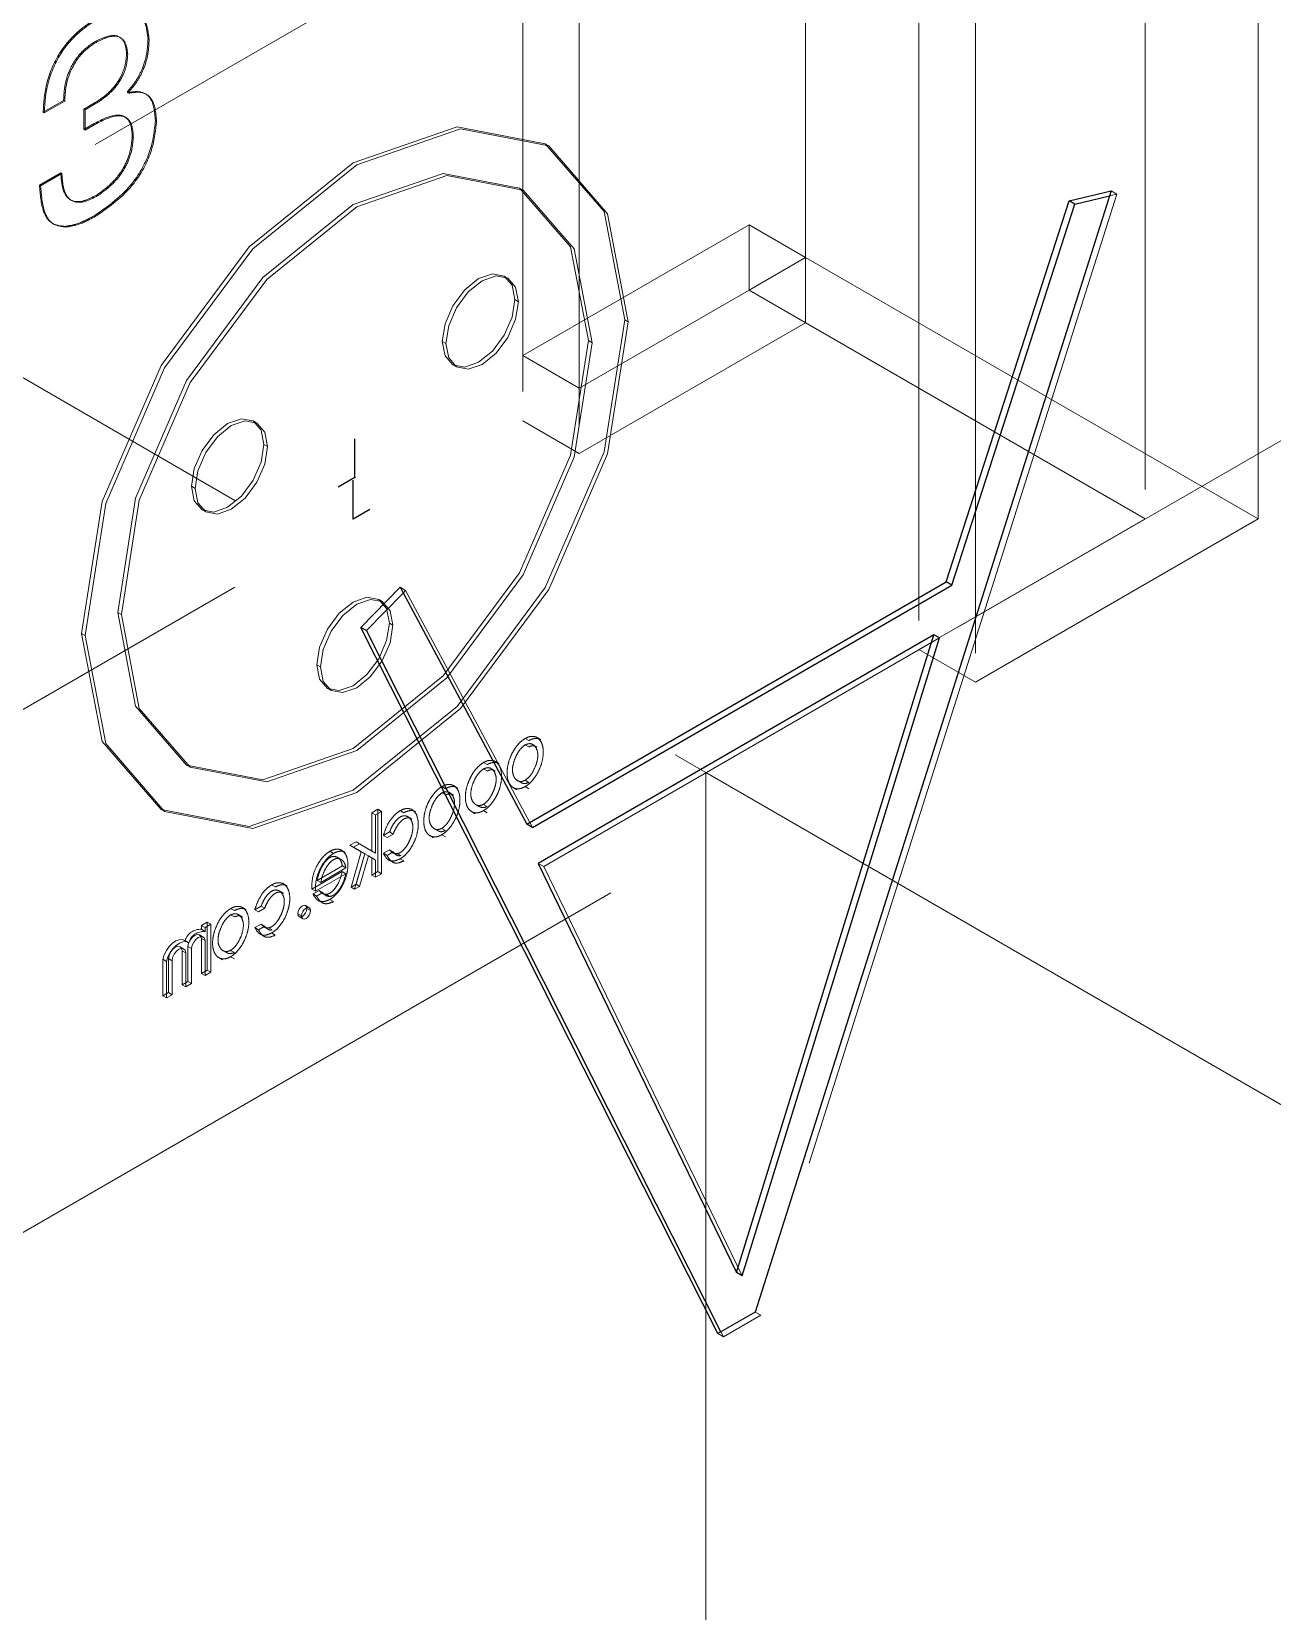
# Model space of a CAD drawing. Header units: millimetres. Extents: x 0 to 841, y 0 to 2287.
# Drawn here: x 609.131 to 610.681, y 225.224 to 227.197 of the extents above; entities that cross this region are included whole.
import ezdxf

# ---------------------------------------------------------------- set-up
doc = ezdxf.new("R2010")
doc.units = ezdxf.units.MM
doc.header["$PDSIZE"] = -1
doc.linetypes.add('HIDDEN', pattern=[1.905, 1.27, -0.635])

msp = doc.modelspace()

# ---------------------------------------------------------------- linework, layer by layer
at = {"color": 7, "linetype": 'HIDDEN', "lineweight": 18}
for p, q in [((616.3374, 229.9457), (609.9735, 226.2718)), ((610.098, 226.9153), (610.098, 228.2218)), ((609.7445, 228.0177), (609.7445, 226.7112)), ((609.8152, 227.9768), (609.8152, 226.6704)), ((609.7445, 226.7928), (609.7445, 227.936)), ((609.8152, 226.752), (609.8152, 227.8952)), ((610.5223, 227.8952), (610.5223, 226.5887)), ((610.6637, 226.5887), (610.6637, 227.8952)), ((610.2395, 227.7319), (610.2395, 226.4254)), ((610.3102, 227.6911), (608.7545, 226.793)), ((610.3102, 227.6911), (610.3102, 226.3846)), ((608.285, 227.2466), (609.9735, 226.2718)), ((609.2113, 227.1856), (609.2127, 227.1847)), ((609.2762, 227.1882), (609.2776, 227.1874)), ((609.2495, 227.1702), (609.2509, 227.1693)), ((609.2507, 227.1226), (609.2507, 227.1213)), ((609.2507, 227.1226), (609.2521, 227.1218)), ((609.2507, 227.1213), (609.2521, 227.1205)), ((609.2521, 227.1218), (609.2521, 227.1205)), ((609.1707, 227.1113), (609.1452, 227.0966)), ((609.1721, 227.1105), (609.1466, 227.0957)), ((609.1707, 227.1113), (609.1721, 227.1105)), ((609.1962, 227.1006), (609.2101, 227.1086)), ((609.1962, 227.0751), (609.1962, 227.1006)), ((609.1962, 227.1006), (609.1976, 227.0997)), ((609.1976, 227.0997), (609.2115, 227.1078)), ((609.1976, 227.0743), (609.1976, 227.0997)), ((609.2101, 227.1086), (609.2115, 227.1078)), ((609.1452, 227.0966), (609.1466, 227.0957)), ((609.209, 227.0825), (609.1962, 227.0751)), ((609.2104, 227.0817), (609.1976, 227.0743)), ((609.209, 227.0825), (609.2104, 227.0817)), ((609.2855, 227.0865), (609.2869, 227.0857)), ((609.1962, 227.0751), (609.1976, 227.0743)), ((609.2565, 227.0658), (609.2579, 227.0649)), ((609.777, 227.0546), (609.7725, 227.0572)), ((609.1406, 227.0055), (609.1672, 227.0209)), ((609.1672, 227.0209), (609.1686, 227.0201)), ((609.1406, 227.0055), (609.142, 227.0047)), ((609.142, 227.0047), (609.1686, 227.0201)), ((609.745, 226.9992), (609.7405, 227.0018)), ((609.2113, 226.9928), (609.2127, 226.992)), ((610.4869, 226.9942), (610.042, 225.5938)), ((610.4778, 226.9921), (610.4869, 226.9942)), ((610.4869, 226.9942), (610.4798, 226.9983)), ((609.2101, 226.968), (609.2115, 226.9672)), ((609.1719, 226.954), (609.1733, 226.9532)), ((609.7445, 226.7928), (610.0273, 226.9561)), ((610.0273, 226.9561), (610.0273, 226.8745)), ((610.098, 226.9153), (610.0273, 226.9561)), ((610.098, 226.9153), (610.0273, 226.8745)), ((610.098, 226.9153), (610.098, 226.8337)), ((610.6637, 226.5887), (610.098, 226.9153)), ((609.7258, 226.8893), (609.7213, 226.892)), ((609.8152, 226.752), (610.0273, 226.8745)), ((610.5223, 226.5887), (610.0273, 226.8745)), ((609.7345, 226.8627), (609.7391, 226.86)), ((610.098, 226.8337), (609.8152, 226.6704)), ((609.8719, 226.8374), (609.8764, 226.8348)), ((610.5223, 226.5887), (610.098, 226.8337)), ((609.644, 226.8104), (609.6485, 226.8078)), ((609.8267, 226.8113), (609.8312, 226.8087)), ((609.8152, 226.752), (609.7445, 226.7928)), ((609.6573, 226.7811), (609.6618, 226.7785)), ((608.285, 225.8686), (609.7445, 226.7112)), ((609.4123, 226.7083), (609.4077, 226.711)), ((609.8152, 226.6704), (609.7445, 226.7112)), ((609.421, 226.6817), (609.4255, 226.679)), ((609.3305, 226.6294), (609.335, 226.6268)), ((609.3437, 226.6001), (609.3483, 226.5975)), ((610.2395, 226.4254), (610.5223, 226.5887)), ((610.3102, 226.3846), (610.6637, 226.5887)), ((609.569, 226.4853), (609.5645, 226.4879)), ((609.5982, 226.4991), (609.5912, 226.5032)), ((609.5951, 226.4959), (609.5982, 226.4991)), ((609.5982, 226.4991), (609.7566, 226.2031)), ((609.2384, 226.4717), (609.2429, 226.4691)), ((609.5778, 226.4586), (609.5823, 226.456)), ((609.1931, 226.4456), (609.1976, 226.443)), ((610.2654, 226.4399), (609.7708, 226.1544)), ((610.3102, 226.3846), (610.2395, 226.4254)), ((609.4873, 226.4063), (609.4918, 226.4037)), ((608.7545, 225.4866), (610.3102, 226.3846)), ((609.5005, 226.377), (609.505, 226.3744)), ((609.7475, 226.3143), (609.752, 226.3117)), ((609.7669, 226.3129), (609.7624, 226.3155)), ((609.7475, 226.3065), (609.752, 226.3039)), ((609.7622, 226.3038), (609.7577, 226.3064)), ((609.3245, 226.2812), (609.3291, 226.2786)), ((609.6955, 226.2843), (609.7, 226.2817)), ((609.6955, 226.2764), (609.7, 226.2738)), ((609.7102, 226.2737), (609.7056, 226.2763)), ((609.7149, 226.2829), (609.7103, 226.2855)), ((609.9735, 226.2718), (609.9735, 224.6369)), ((610.926, 225.7219), (609.9735, 226.2718)), ((609.6434, 226.2542), (609.648, 226.2516)), ((609.6628, 226.2528), (609.6583, 226.2554)), ((609.7327, 226.253), (609.7372, 226.2504)), ((609.7374, 226.2622), (609.7419, 226.2596)), ((609.7475, 226.2621), (609.752, 226.2595)), ((609.7475, 226.2542), (609.752, 226.2516)), ((609.6434, 226.2464), (609.648, 226.2438)), ((609.6581, 226.2437), (609.6536, 226.2463)), ((609.6853, 226.2321), (609.6898, 226.2295)), ((609.6955, 226.232), (609.7, 226.2294)), ((609.2925, 226.2258), (609.2971, 226.2232)), ((609.5636, 226.2259), (609.5561, 226.2216)), ((609.5561, 226.2216), (609.5561, 226.1738)), ((609.5561, 226.2216), (609.5607, 226.2189)), ((609.5681, 226.2232), (609.5607, 226.2189)), ((609.5607, 226.2189), (609.5607, 226.1712)), ((609.5636, 226.1481), (609.5636, 226.2259)), ((609.5636, 226.2259), (609.5681, 226.2232)), ((609.5681, 226.1454), (609.5681, 226.2232)), ((609.5914, 226.2242), (609.5959, 226.2216)), ((609.606, 226.2137), (609.6015, 226.2163)), ((609.6108, 226.2228), (609.6062, 226.2254)), ((609.6806, 226.223), (609.6851, 226.2204)), ((609.6955, 226.2242), (609.7, 226.2216)), ((609.5781, 226.1976), (609.5704, 226.1932)), ((609.5704, 226.1932), (609.5749, 226.1906)), ((609.5826, 226.195), (609.5749, 226.1906)), ((609.5781, 226.1976), (609.5826, 226.195)), ((609.6286, 226.193), (609.6331, 226.1903)), ((609.6333, 226.2021), (609.6378, 226.1995)), ((609.6434, 226.202), (609.648, 226.1994)), ((609.6434, 226.1941), (609.648, 226.1915)), ((609.5034, 226.1734), (609.508, 226.1708)), ((609.5228, 226.172), (609.5183, 226.1746)), ((609.5362, 226.1853), (609.5286, 226.181)), ((609.5426, 226.1729), (609.5286, 226.181)), ((609.5286, 226.181), (609.5331, 226.1784)), ((609.5426, 226.1729), (609.5299, 226.1286)), ((609.5407, 226.1827), (609.5331, 226.1784)), ((609.5471, 226.1703), (609.5331, 226.1784)), ((609.5561, 226.1738), (609.5362, 226.1853)), ((609.5362, 226.1853), (609.5407, 226.1827)), ((609.5607, 226.1712), (609.5407, 226.1827)), ((609.5426, 226.1729), (609.5471, 226.1703)), ((609.5561, 226.1738), (609.5607, 226.1712)), ((609.5781, 226.1753), (609.5704, 226.1709)), ((609.5826, 226.1727), (609.5749, 226.1683)), ((609.5781, 226.1753), (609.5826, 226.1727)), ((609.5191, 226.1552), (609.4877, 226.1371)), ((609.5236, 226.1526), (609.4923, 226.1345)), ((609.5115, 226.1662), (609.5102, 226.1669)), ((609.5148, 226.1643), (609.5145, 226.1644)), ((609.5191, 226.1552), (609.5236, 226.1526)), ((609.5472, 226.1703), (609.5344, 226.126)), ((609.5362, 226.1322), (609.5471, 226.1703)), ((609.5407, 226.1296), (609.5516, 226.1677)), ((609.5561, 226.1651), (609.5471, 226.1703)), ((609.5471, 226.1703), (609.5516, 226.1677)), ((609.5607, 226.1625), (609.5516, 226.1677)), ((609.5561, 226.1651), (609.5561, 226.1438)), ((609.5561, 226.1651), (609.5607, 226.1625)), ((609.5607, 226.1625), (609.5607, 226.1411)), ((609.5704, 226.1709), (609.5749, 226.1683)), ((609.5775, 226.1624), (609.582, 226.1598)), ((609.5874, 226.1705), (609.592, 226.1679)), ((609.5914, 226.1641), (609.5959, 226.1615)), ((609.7708, 226.1544), (609.7637, 226.1584)), ((609.7708, 226.1544), (610.0187, 225.643)), ((609.4501, 226.13), (609.4456, 226.1327)), ((609.5189, 226.148), (609.481, 226.1262)), ((609.5234, 226.1454), (609.4856, 226.1236)), ((609.4877, 226.1371), (609.4923, 226.1345)), ((609.5189, 226.148), (609.5234, 226.1454)), ((609.5561, 226.1438), (609.5636, 226.1481)), ((609.5561, 226.1438), (609.5607, 226.1411)), ((609.5607, 226.1411), (609.5681, 226.1454)), ((609.5636, 226.1481), (609.5681, 226.1454)), ((609.4307, 226.1315), (609.4353, 226.1289)), ((609.4453, 226.121), (609.4408, 226.1236)), ((609.481, 226.1262), (609.4856, 226.1236)), ((609.4901, 226.1246), (609.4824, 226.1201)), ((609.4824, 226.1201), (609.4869, 226.1175)), ((609.4947, 226.1219), (609.4869, 226.1175)), ((609.4901, 226.1246), (609.4947, 226.1219)), ((609.4987, 226.1197), (609.5032, 226.1171)), ((609.5034, 226.1133), (609.508, 226.1107)), ((609.5299, 226.1286), (609.5362, 226.1322)), ((609.5299, 226.1286), (609.5344, 226.126)), ((609.5344, 226.126), (609.5407, 226.1296)), ((609.5362, 226.1322), (609.5407, 226.1296)), ((609.3795, 226.1019), (609.3841, 226.0993)), ((609.3795, 226.0941), (609.3841, 226.0915)), ((609.3942, 226.0913), (609.3897, 226.094)), ((609.3989, 226.1005), (609.3944, 226.1031)), ((609.4175, 226.1049), (609.4097, 226.1004)), ((609.4097, 226.1004), (609.4143, 226.0978)), ((609.422, 226.1023), (609.4143, 226.0978)), ((609.4175, 226.1049), (609.422, 226.1023)), ((609.4635, 226.0955), (609.4681, 226.0928)), ((609.4777, 226.103), (609.4732, 226.1057)), ((609.4748, 226.102), (609.4794, 226.0994)), ((609.4895, 226.1116), (609.4941, 226.109)), ((609.3503, 226.085), (609.343, 226.0808)), ((609.343, 226.0808), (609.343, 226.076)), ((609.343, 226.0808), (609.3475, 226.0782)), ((609.343, 226.076), (609.3475, 226.0734)), ((609.3549, 226.0824), (609.3475, 226.0782)), ((609.3475, 226.0782), (609.3475, 226.0734)), ((609.3503, 226.085), (609.3503, 226.0249)), ((609.3503, 226.085), (609.3549, 226.0824)), ((609.3549, 226.0824), (609.3549, 226.0223)), ((609.4175, 226.0826), (609.4097, 226.0781)), ((609.4097, 226.0781), (609.4143, 226.0755)), ((609.422, 226.08), (609.4143, 226.0755)), ((609.4175, 226.0826), (609.422, 226.08)), ((609.4268, 226.0778), (609.4313, 226.0752)), ((609.4652, 226.0918), (609.4697, 226.0892)), ((609.3209, 226.0516), (609.3164, 226.0542)), ((609.3264, 226.0596), (609.3219, 226.0623)), ((609.3224, 226.0619), (609.3269, 226.0593)), ((609.3259, 226.0108), (609.3259, 226.0547)), ((609.3259, 226.0547), (609.3304, 226.0521)), ((609.3451, 226.0662), (609.3405, 226.0689)), ((609.343, 226.0207), (609.343, 226.0646)), ((609.343, 226.0646), (609.3475, 226.0619)), ((609.3475, 226.0181), (609.3475, 226.0619)), ((609.4168, 226.0697), (609.4214, 226.0671)), ((609.4307, 226.0714), (609.4353, 226.0688)), ((609.2949, 225.9929), (609.2949, 226.0385)), ((609.2949, 226.0385), (609.2994, 226.0359)), ((609.2994, 225.9903), (609.2994, 226.0359)), ((609.3017, 225.9969), (609.3017, 226.0394)), ((609.3017, 226.0394), (609.3062, 226.0368)), ((609.3062, 225.9943), (609.3062, 226.0368)), ((609.3189, 226.0068), (609.3189, 226.0493)), ((609.3189, 226.0493), (609.3234, 226.0467)), ((609.3234, 226.0042), (609.3234, 226.0467)), ((609.3304, 226.0082), (609.3304, 226.0521)), ((609.3647, 226.0406), (609.3692, 226.038)), ((609.3694, 226.0497), (609.3739, 226.0471)), ((609.3795, 226.0496), (609.3841, 226.047)), ((609.3795, 226.0418), (609.3841, 226.0392)), ((609.3503, 226.0249), (609.343, 226.0207)), ((609.343, 226.0207), (609.3475, 226.0181)), ((609.3549, 226.0223), (609.3475, 226.0181)), ((609.3503, 226.0249), (609.3549, 226.0223)), ((609.2949, 225.9929), (609.3017, 225.9969)), ((609.3017, 225.9969), (609.3062, 225.9943)), ((609.3259, 226.0108), (609.3189, 226.0068)), ((609.3189, 226.0068), (609.3234, 226.0042)), ((609.3304, 226.0082), (609.3234, 226.0042)), ((609.3259, 226.0108), (609.3304, 226.0082)), ((609.2949, 225.9929), (609.2994, 225.9903)), ((609.2994, 225.9903), (609.3062, 225.9943)), ((610.042, 225.5938), (609.9953, 225.5668)), ((610.042, 225.5938), (610.0349, 225.5979)), ((609.9953, 225.5668), (609.9882, 225.5709)), ((609.9953, 225.5668), (609.9921, 225.5731))]:
    msp.add_line(p, q, dxfattribs=at)
at = {"color": 7, "linetype": 'Continuous', "lineweight": 25}
for p, q in [((610.4798, 226.9983), (610.0349, 225.5979)), ((610.2738, 226.5099), (610.4273, 226.9859)), ((610.2809, 226.5058), (610.4343, 226.9818)), ((610.4273, 226.9859), (610.4798, 226.9983)), ((610.4343, 226.9818), (610.4273, 226.9859)), ((610.4343, 226.9818), (610.4778, 226.9921)), ((609.7495, 226.2072), (610.2738, 226.5099)), ((610.2809, 226.5058), (610.2738, 226.5099)), ((609.542, 226.4532), (609.5912, 226.5032)), ((609.5491, 226.4491), (609.5951, 226.4959)), ((609.5912, 226.5032), (609.7495, 226.2072)), ((609.7566, 226.2031), (610.2809, 226.5058)), ((609.9882, 225.5709), (609.542, 226.4532)), ((609.5491, 226.4491), (609.542, 226.4532)), ((609.9921, 225.5731), (609.5491, 226.4491)), ((610.2583, 226.444), (609.7637, 226.1584)), ((610.0117, 225.6471), (610.2583, 226.444)), ((610.0187, 225.643), (610.2654, 226.4399)), ((610.2654, 226.4399), (610.2583, 226.444)), ((609.7566, 226.2031), (609.7495, 226.2072)), ((609.7637, 226.1584), (610.0117, 225.6471)), ((610.0187, 225.643), (610.0117, 225.6471)), ((610.0349, 225.5979), (609.9882, 225.5709))]:
    msp.add_line(p, q, dxfattribs=at)
at = {"color": 7, "linetype": 'Continuous'}
for p, q in [((609.5348, 226.6402), (609.5348, 226.6886)), ((609.5348, 226.6402), (609.5138, 226.6281)), ((609.5324, 226.5888), (609.5324, 226.6372)), ((609.5324, 226.5888), (609.5324, 226.6372)), ((609.5324, 226.5888), (609.5533, 226.6009)), ((609.5324, 226.5888), (609.5533, 226.6009))]:
    msp.add_line(p, q, dxfattribs=at)
at = {"color": 7, "linetype": 'HIDDEN', "lineweight": 18, "flags": 128}
for points in [[(609.1931, 226.4456), (609.2189, 226.6105), (609.2925, 226.7801), (609.4026, 226.9286), (609.5325, 227.0334), (609.6624, 227.0786), (609.7725, 227.0572), (609.8461, 226.9725), (609.8719, 226.8374)], [(609.1976, 226.443), (609.2235, 226.6079), (609.297, 226.7775), (609.4071, 226.926), (609.537, 227.0308), (609.6669, 227.076), (609.777, 227.0546), (609.8506, 226.9699), (609.8764, 226.8348)], [(609.2384, 226.4717), (609.2607, 226.6146), (609.3245, 226.7616), (609.4199, 226.8903), (609.5325, 226.9812), (609.6451, 227.0203), (609.7405, 227.0018), (609.8043, 226.9284), (609.8267, 226.8113)], [(609.2429, 226.4691), (609.2653, 226.612), (609.329, 226.759), (609.4245, 226.8877), (609.537, 226.9786), (609.6496, 227.0177), (609.745, 226.9992), (609.8088, 226.9258), (609.8312, 226.8087)], [(609.644, 226.8104), (609.6475, 226.8324), (609.6573, 226.855), (609.672, 226.8748), (609.6893, 226.8888), (609.7066, 226.8948), (609.7213, 226.892), (609.7311, 226.8807), (609.7345, 226.8627)], [(609.6485, 226.8078), (609.652, 226.8298), (609.6618, 226.8524), (609.6765, 226.8722), (609.6938, 226.8862), (609.7111, 226.8922), (609.7258, 226.8893), (609.7356, 226.878), (609.7391, 226.86)], [(609.7345, 226.8627), (609.7311, 226.8407), (609.7213, 226.818), (609.7066, 226.7982), (609.6893, 226.7843), (609.672, 226.7782), (609.6573, 226.7811), (609.6475, 226.7924), (609.644, 226.8104)], [(609.7391, 226.86), (609.7356, 226.8381), (609.7258, 226.8154), (609.7111, 226.7956), (609.6938, 226.7817), (609.6765, 226.7756), (609.6618, 226.7785), (609.652, 226.7898), (609.6485, 226.8078)], [(609.8719, 226.8374), (609.8461, 226.6725), (609.7725, 226.5029), (609.6624, 226.3544), (609.5325, 226.2496), (609.4026, 226.2044), (609.2925, 226.2258), (609.2189, 226.3105), (609.1931, 226.4456)], [(609.8764, 226.8348), (609.8506, 226.6699), (609.777, 226.5003), (609.6669, 226.3518), (609.537, 226.247), (609.4071, 226.2018), (609.297, 226.2232), (609.2235, 226.3079), (609.1976, 226.443)], [(609.8267, 226.8113), (609.8043, 226.6684), (609.7405, 226.5214), (609.6451, 226.3927), (609.5325, 226.3018), (609.4199, 226.2627), (609.3245, 226.2812), (609.2607, 226.3546), (609.2384, 226.4717)], [(609.8312, 226.8087), (609.8088, 226.6658), (609.745, 226.5188), (609.6496, 226.3901), (609.537, 226.2992), (609.4245, 226.2601), (609.329, 226.2786), (609.2653, 226.352), (609.2429, 226.4691)], [(609.3305, 226.6294), (609.3339, 226.6514), (609.3437, 226.674), (609.3584, 226.6938), (609.3757, 226.7078), (609.3931, 226.7138), (609.4077, 226.711), (609.4176, 226.6997), (609.421, 226.6817)], [(609.335, 226.6268), (609.3385, 226.6488), (609.3483, 226.6714), (609.3629, 226.6912), (609.3803, 226.7052), (609.3976, 226.7112), (609.4123, 226.7083), (609.4221, 226.697), (609.4255, 226.679)], [(609.421, 226.6817), (609.4176, 226.6597), (609.4077, 226.637), (609.3931, 226.6172), (609.3757, 226.6033), (609.3584, 226.5972), (609.3437, 226.6001), (609.3339, 226.6114), (609.3305, 226.6294)], [(609.4255, 226.679), (609.4221, 226.6571), (609.4123, 226.6344), (609.3976, 226.6146), (609.3803, 226.6007), (609.3629, 226.5946), (609.3483, 226.5975), (609.3385, 226.6088), (609.335, 226.6268)], [(609.4873, 226.4063), (609.4907, 226.4283), (609.5005, 226.451), (609.5152, 226.4708), (609.5325, 226.4847), (609.5498, 226.4908), (609.5645, 226.4879), (609.5743, 226.4766), (609.5778, 226.4586)], [(609.4918, 226.4037), (609.4952, 226.4257), (609.505, 226.4483), (609.5197, 226.4681), (609.537, 226.4821), (609.5544, 226.4881), (609.569, 226.4853), (609.5788, 226.474), (609.5823, 226.456)], [(609.5778, 226.4586), (609.5743, 226.4366), (609.5645, 226.414), (609.5498, 226.3942), (609.5325, 226.3802), (609.5152, 226.3742), (609.5005, 226.377), (609.4907, 226.3883), (609.4873, 226.4063)], [(609.5823, 226.456), (609.5788, 226.434), (609.569, 226.4114), (609.5544, 226.3916), (609.537, 226.3776), (609.5197, 226.3716), (609.505, 226.3744), (609.4952, 226.3857), (609.4918, 226.4037)], [(609.4635, 226.0955), (609.464, 226.0982), (609.4652, 226.101), (609.467, 226.1035), (609.4692, 226.1053), (609.4714, 226.106), (609.4732, 226.1057), (609.4744, 226.1042), (609.4748, 226.102)], [(609.4748, 226.102), (609.4744, 226.0992), (609.4732, 226.0964), (609.4714, 226.0939), (609.4692, 226.0922), (609.467, 226.0914), (609.4652, 226.0918), (609.464, 226.0932), (609.4635, 226.0955)], [(609.4681, 226.0928), (609.4685, 226.0956), (609.4697, 226.0984), (609.4715, 226.1009), (609.4737, 226.1026), (609.4759, 226.1034), (609.4777, 226.103), (609.4789, 226.1016), (609.4794, 226.0994)], [(609.4794, 226.0994), (609.4789, 226.0966), (609.4777, 226.0938), (609.4759, 226.0913), (609.4737, 226.0896), (609.4715, 226.0888), (609.4697, 226.0892), (609.4685, 226.0906), (609.4681, 226.0928)], [(609.3224, 226.0619), (609.3191, 226.0632), (609.3152, 226.063), (609.311, 226.0614), (609.3067, 226.0585), (609.3027, 226.0544), (609.2993, 226.0495), (609.2966, 226.0441), (609.2949, 226.0385)], [(609.3269, 226.0593), (609.3236, 226.0606), (609.3197, 226.0604), (609.3155, 226.0588), (609.3113, 226.0559), (609.3072, 226.0518), (609.3038, 226.0469), (609.3011, 226.0415), (609.2994, 226.0359)], [(609.3189, 226.0493), (609.3181, 226.0524), (609.3162, 226.0543), (609.3135, 226.0548), (609.3103, 226.0536), (609.3071, 226.0511), (609.3044, 226.0475), (609.3025, 226.0434), (609.3017, 226.0394)], [(609.343, 226.0646), (609.342, 226.0674), (609.3401, 226.0691), (609.3375, 226.0694), (609.3344, 226.0683), (609.3314, 226.0659), (609.3288, 226.0625), (609.3269, 226.0586), (609.3259, 226.0547)], [(609.3475, 226.0619), (609.3466, 226.0648), (609.3446, 226.0665), (609.342, 226.0668), (609.339, 226.0656), (609.3359, 226.0633), (609.3333, 226.0599), (609.3314, 226.056), (609.3304, 226.0521)], [(609.3234, 226.0467), (609.3226, 226.0498), (609.3207, 226.0517), (609.318, 226.0522), (609.3148, 226.051), (609.3117, 226.0485), (609.3089, 226.0449), (609.307, 226.0408), (609.3062, 226.0368)]]:
    msp.add_lwpolyline(points, dxfattribs=at)
at = {"color": 7, "linetype": 'HIDDEN', "lineweight": 18}
for centre in [(609.3418, 226.0556), (609.3464, 226.053)]:
    msp.add_arc(centre, 0.0204, 86.7937, 162.0245, dxfattribs=at)
for points, knots in [([(609.2124, 227.2143), (609.2212, 227.2185), (609.2386, 227.2268), (609.261, 227.226), (609.2735, 227.2105), (609.2753, 227.1957), (609.2762, 227.1882)], [0, 0, 0, 0, 0.280832, 0.559816, 0.77948, 1, 1, 1, 1]), ([(609.2138, 227.2135), (609.2226, 227.2177), (609.24, 227.226), (609.2625, 227.2251), (609.2749, 227.2096), (609.2767, 227.1948), (609.2776, 227.1874)], [0, 0, 0, 0, 0.280832, 0.559816, 0.77948, 1, 1, 1, 1]), ([(609.1452, 227.0966), (609.1459, 227.1088), (609.1474, 227.1331), (609.164, 227.1716), (609.1885, 227.1986), (609.2044, 227.2091), (609.2124, 227.2143)], [0, 0, 0, 0, 0.2807126, 0.5589589, 0.779032, 1, 1, 1, 1]), ([(609.1466, 227.0957), (609.1473, 227.108), (609.1488, 227.1323), (609.1654, 227.1708), (609.1899, 227.1978), (609.2058, 227.2083), (609.2138, 227.2135)], [0, 0, 0, 0, 0.2807126, 0.5589589, 0.779032, 1, 1, 1, 1]), ([(609.2113, 227.1856), (609.2048, 227.1813), (609.192, 227.1729), (609.1775, 227.1505), (609.1717, 227.1292), (609.171, 227.1172), (609.1707, 227.1113)], [0, 0, 0, 0, 0.280338, 0.55806, 0.778671, 1, 1, 1, 1]), ([(609.2127, 227.1847), (609.2062, 227.1805), (609.1934, 227.1721), (609.179, 227.1497), (609.1731, 227.1283), (609.1724, 227.1164), (609.1721, 227.1105)], [0, 0, 0, 0, 0.280338, 0.55806, 0.778671, 1, 1, 1, 1]), ([(609.2495, 227.1702), (609.2487, 227.1758), (609.2472, 227.1869), (609.2334, 227.1957), (609.2197, 227.1894), (609.2113, 227.1856)], [0, 0, 0, 0, 0.2810787, 0.5603094, 1, 1, 1, 1]), ([(609.2509, 227.1693), (609.2502, 227.175), (609.2486, 227.1861), (609.2348, 227.1949), (609.2211, 227.1886), (609.2127, 227.1847)], [0, 0, 0, 0, 0.2810787, 0.5603094, 1, 1, 1, 1]), ([(609.2762, 227.1882), (609.2759, 227.1822), (609.2754, 227.1703), (609.27, 227.1518), (609.2613, 227.1352), (609.2542, 227.1268), (609.2507, 227.1226)], [0, 0, 0, 0, 0.280228, 0.559846, 0.779841, 1, 1, 1, 1]), ([(609.2776, 227.1874), (609.2773, 227.1814), (609.2768, 227.1694), (609.2714, 227.151), (609.2627, 227.1344), (609.2556, 227.126), (609.2521, 227.1218)], [0, 0, 0, 0, 0.280228, 0.559846, 0.779841, 1, 1, 1, 1]), ([(609.2101, 227.1086), (609.2156, 227.1122), (609.2264, 227.1194), (609.2405, 227.1359), (609.2483, 227.1546), (609.2491, 227.165), (609.2495, 227.1702)], [0, 0, 0, 0, 0.280943, 0.559927, 0.779511, 1, 1, 1, 1]), ([(609.2115, 227.1078), (609.217, 227.1114), (609.2278, 227.1186), (609.2419, 227.1351), (609.2497, 227.1538), (609.2505, 227.1642), (609.2509, 227.1693)], [0, 0, 0, 0, 0.280943, 0.559927, 0.779511, 1, 1, 1, 1]), ([(609.2507, 227.1213), (609.2563, 227.1221), (609.2675, 227.1237), (609.2829, 227.114), (609.2845, 227.0969), (609.2855, 227.0865)], [0, 0, 0, 0, 0.2812566, 0.5614026, 1, 1, 1, 1]), ([(609.2521, 227.1205), (609.2577, 227.1213), (609.2689, 227.1229), (609.2843, 227.1132), (609.2859, 227.0961), (609.2869, 227.0857)], [0, 0, 0, 0, 0.2812566, 0.5614026, 1, 1, 1, 1]), ([(609.2565, 227.0658), (609.2562, 227.0706), (609.2557, 227.0804), (609.2497, 227.0907), (609.2343, 227.0955), (609.2194, 227.0879), (609.209, 227.0825)], [0, 0, 0, 0, 0.18739, 0.374072, 0.56088, 1, 1, 1, 1]), ([(609.2855, 227.0865), (609.2841, 227.0736), (609.2814, 227.048), (609.2541, 226.9986), (609.2268, 226.9796), (609.2101, 226.968)], [0, 0, 0, 0, 0.28105, 0.560203, 1, 1, 1, 1]), ([(609.2579, 227.0649), (609.2576, 227.0698), (609.2571, 227.0796), (609.2511, 227.0899), (609.2357, 227.0947), (609.2208, 227.087), (609.2104, 227.0817)], [0, 0, 0, 0, 0.18739, 0.374072, 0.56088, 1, 1, 1, 1]), ([(609.2869, 227.0857), (609.2855, 227.0728), (609.2828, 227.0472), (609.2555, 226.9978), (609.2282, 226.9788), (609.2115, 226.9672)], [0, 0, 0, 0, 0.28105, 0.560203, 1, 1, 1, 1]), ([(609.2113, 226.9928), (609.2176, 226.9972), (609.2302, 227.006), (609.2461, 227.0259), (609.2547, 227.0475), (609.2559, 227.0597), (609.2565, 227.0658)], [0, 0, 0, 0, 0.280836, 0.559683, 0.779441, 1, 1, 1, 1]), ([(609.2127, 226.992), (609.219, 226.9964), (609.2316, 227.0052), (609.2475, 227.0251), (609.2561, 227.0467), (609.2573, 227.0589), (609.2579, 227.0649)], [0, 0, 0, 0, 0.280836, 0.559683, 0.779441, 1, 1, 1, 1]), ([(609.1672, 227.0209), (609.1677, 227.0133), (609.1687, 226.9983), (609.179, 226.9845), (609.1952, 226.9846), (609.2059, 226.9901), (609.2113, 226.9928)], [0, 0, 0, 0, 0.280929, 0.559406, 0.779167, 1, 1, 1, 1]), ([(609.1719, 226.954), (609.1661, 226.9547), (609.1545, 226.9562), (609.1429, 226.9748), (609.1414, 226.9939), (609.1406, 227.0055)], [0, 0, 0, 0, 0.279474, 0.559495, 1, 1, 1, 1]), ([(609.1733, 226.9532), (609.1675, 226.9539), (609.156, 226.9554), (609.1443, 226.974), (609.1429, 226.9931), (609.142, 227.0047)], [0, 0, 0, 0, 0.279474, 0.559495, 1, 1, 1, 1]), ([(609.1686, 227.0201), (609.1691, 227.0125), (609.1701, 226.9974), (609.1804, 226.9836), (609.1966, 226.9838), (609.2073, 226.9892), (609.2127, 226.992)], [0, 0, 0, 0, 0.280929, 0.559406, 0.779167, 1, 1, 1, 1]), ([(609.2101, 226.968), (609.2027, 226.964), (609.1896, 226.9567), (609.1773, 226.9548), (609.1719, 226.954)], [0, 0, 0, 0, 0.5604919, 1, 1, 1, 1]), ([(609.2115, 226.9672), (609.2042, 226.9631), (609.191, 226.9558), (609.1787, 226.954), (609.1733, 226.9532)], [0, 0, 0, 0, 0.5604919, 1, 1, 1, 1]), ([(609.7475, 226.2542), (609.7461, 226.2535), (609.7431, 226.252), (609.7384, 226.2512), (609.7335, 226.2521), (609.7289, 226.2556), (609.7257, 226.262), (609.7245, 226.271), (609.7257, 226.2813), (609.7289, 226.2915), (609.7335, 226.3002), (609.7384, 226.3068), (609.7431, 226.3115), (609.7461, 226.3134), (609.7475, 226.3143)], [0, 0, 0, 0, 0.053784, 0.117806, 0.194259, 0.284674, 0.388205, 0.5, 0.611795, 0.715326, 0.805741, 0.882194, 0.946216, 1, 1, 1, 1]), ([(609.7475, 226.3143), (609.7489, 226.315), (609.7519, 226.3165), (609.7566, 226.3173), (609.7616, 226.3164), (609.7661, 226.3129), (609.7694, 226.3065), (609.7705, 226.2976), (609.7694, 226.2872), (609.7661, 226.2771), (609.7616, 226.2684), (609.7566, 226.2617), (609.7519, 226.2571), (609.7489, 226.2551), (609.7475, 226.2542)], [0, 0, 0, 0, 0.0537844, 0.1178061, 0.1942591, 0.2846742, 0.3882046, 0.5, 0.6117954, 0.7153258, 0.8057409, 0.8821939, 0.9462156, 1, 1, 1, 1]), ([(609.752, 226.3117), (609.7534, 226.3124), (609.7564, 226.3139), (609.7611, 226.3146), (609.7648, 226.3143), (609.7664, 226.313), (609.7668, 226.3127)], [0, 0, 0, 0, 0.247731, 0.542616, 0.894759, 1, 1, 1, 1]), ([(609.7475, 226.2621), (609.7455, 226.2613), (609.7412, 226.2598), (609.7363, 226.2625), (609.7327, 226.2674), (609.7312, 226.2749), (609.7327, 226.284), (609.7363, 226.2931), (609.7412, 226.3015), (609.7455, 226.3049), (609.7475, 226.3065)], [0, 0, 0, 0, 0.111736, 0.23533, 0.367087, 0.5, 0.632913, 0.76467, 0.888264, 1, 1, 1, 1]), ([(609.7475, 226.3065), (609.7495, 226.3072), (609.7538, 226.3087), (609.7588, 226.3061), (609.7624, 226.3012), (609.7638, 226.2937), (609.7624, 226.2845), (609.7588, 226.2755), (609.7538, 226.2671), (609.7495, 226.2637), (609.7475, 226.2621)], [0, 0, 0, 0, 0.111736, 0.23533, 0.367087, 0.5, 0.632913, 0.76467, 0.888264, 1, 1, 1, 1]), ([(609.752, 226.3039), (609.7541, 226.3047), (609.758, 226.3061), (609.7608, 226.3044), (609.7621, 226.3036)], [0, 0, 0, 0, 0.519668, 1, 1, 1, 1]), ([(609.6955, 226.2242), (609.6941, 226.2235), (609.6911, 226.222), (609.6864, 226.2212), (609.6814, 226.2221), (609.6769, 226.2256), (609.6736, 226.232), (609.6724, 226.2409), (609.6736, 226.2513), (609.6769, 226.2614), (609.6814, 226.2702), (609.6864, 226.2768), (609.6911, 226.2815), (609.6941, 226.2834), (609.6955, 226.2843)], [0, 0, 0, 0, 0.053784, 0.117806, 0.194259, 0.284674, 0.388205, 0.5, 0.611795, 0.715326, 0.805741, 0.882194, 0.946216, 1, 1, 1, 1]), ([(609.6955, 226.232), (609.6935, 226.2313), (609.6892, 226.2298), (609.6842, 226.2324), (609.6806, 226.2373), (609.6791, 226.2448), (609.6806, 226.254), (609.6842, 226.2631), (609.6892, 226.2715), (609.6935, 226.2748), (609.6955, 226.2764)], [0, 0, 0, 0, 0.1117359, 0.23533, 0.3670868, 0.5, 0.6329132, 0.76467, 0.8882641, 1, 1, 1, 1]), ([(609.6955, 226.2843), (609.6968, 226.285), (609.6998, 226.2865), (609.7046, 226.2873), (609.7095, 226.2864), (609.7141, 226.2829), (609.7173, 226.2765), (609.7185, 226.2675), (609.7173, 226.2572), (609.7141, 226.247), (609.7095, 226.2383), (609.7046, 226.2317), (609.6998, 226.227), (609.6968, 226.2251), (609.6955, 226.2242)], [0, 0, 0, 0, 0.053784, 0.117806, 0.194259, 0.284674, 0.388205, 0.5, 0.611795, 0.715326, 0.805741, 0.882194, 0.946216, 1, 1, 1, 1]), ([(609.6955, 226.2764), (609.6975, 226.2772), (609.7017, 226.2787), (609.7067, 226.2761), (609.7103, 226.2711), (609.7118, 226.2637), (609.7103, 226.2545), (609.7067, 226.2454), (609.7017, 226.237), (609.6975, 226.2336), (609.6955, 226.232)], [0, 0, 0, 0, 0.111736, 0.23533, 0.367087, 0.5, 0.632913, 0.76467, 0.888264, 1, 1, 1, 1]), ([(609.7, 226.2817), (609.7014, 226.2824), (609.7044, 226.2839), (609.709, 226.2846), (609.7127, 226.2843), (609.7143, 226.2829), (609.7147, 226.2826)], [0, 0, 0, 0, 0.247731, 0.542616, 0.894759, 1, 1, 1, 1]), ([(609.7, 226.2738), (609.702, 226.2746), (609.706, 226.2761), (609.7087, 226.2744), (609.7101, 226.2735)], [0, 0, 0, 0, 0.519668, 1, 1, 1, 1]), ([(609.6434, 226.1941), (609.6421, 226.1935), (609.6391, 226.1919), (609.6343, 226.1911), (609.6294, 226.1921), (609.6248, 226.1955), (609.6216, 226.2019), (609.6204, 226.2109), (609.6216, 226.2212), (609.6248, 226.2314), (609.6294, 226.2401), (609.6343, 226.2467), (609.6391, 226.2514), (609.6421, 226.2534), (609.6434, 226.2542)], [0, 0, 0, 0, 0.0537844, 0.1178061, 0.1942591, 0.2846742, 0.3882046, 0.5, 0.6117954, 0.7153258, 0.8057409, 0.8821939, 0.9462156, 1, 1, 1, 1]), ([(609.6434, 226.2542), (609.6448, 226.2549), (609.6478, 226.2565), (609.6525, 226.2572), (609.6575, 226.2563), (609.662, 226.2528), (609.6653, 226.2464), (609.6665, 226.2375), (609.6653, 226.2272), (609.662, 226.217), (609.6575, 226.2083), (609.6525, 226.2016), (609.6478, 226.197), (609.6448, 226.195), (609.6434, 226.1941)], [0, 0, 0, 0, 0.053784, 0.117806, 0.194259, 0.284674, 0.388205, 0.5, 0.611795, 0.715326, 0.805741, 0.882194, 0.946216, 1, 1, 1, 1]), ([(609.648, 226.2516), (609.6493, 226.2523), (609.6523, 226.2539), (609.657, 226.2545), (609.6607, 226.2542), (609.6623, 226.2529), (609.6627, 226.2526)], [0, 0, 0, 0, 0.2477313, 0.5426157, 0.8947586, 1, 1, 1, 1]), ([(609.752, 226.2595), (609.75, 226.2587), (609.7461, 226.2572), (609.7433, 226.2589), (609.742, 226.2598)], [0, 0, 0, 0, 0.519668, 1, 1, 1, 1]), ([(609.6434, 226.202), (609.6414, 226.2013), (609.6372, 226.1997), (609.6322, 226.2024), (609.6286, 226.2073), (609.6271, 226.2148), (609.6286, 226.2239), (609.6322, 226.233), (609.6372, 226.2414), (609.6414, 226.2448), (609.6434, 226.2464)], [0, 0, 0, 0, 0.111736, 0.23533, 0.367087, 0.5, 0.632913, 0.76467, 0.888264, 1, 1, 1, 1]), ([(609.6434, 226.2464), (609.6454, 226.2471), (609.6497, 226.2487), (609.6547, 226.246), (609.6583, 226.2411), (609.6598, 226.2336), (609.6583, 226.2244), (609.6547, 226.2154), (609.6497, 226.207), (609.6454, 226.2036), (609.6434, 226.202)], [0, 0, 0, 0, 0.111736, 0.23533, 0.367087, 0.5, 0.632913, 0.76467, 0.888264, 1, 1, 1, 1]), ([(609.648, 226.2438), (609.65, 226.2446), (609.6539, 226.2461), (609.6567, 226.2443), (609.658, 226.2435)], [0, 0, 0, 0, 0.519668, 1, 1, 1, 1]), ([(609.5704, 226.1932), (609.5715, 226.1967), (609.5737, 226.2038), (609.5793, 226.2131), (609.5855, 226.2202), (609.5895, 226.2229), (609.5914, 226.2242)], [0, 0, 0, 0, 0.2893452, 0.5787023, 0.7961193, 1, 1, 1, 1]), ([(609.5781, 226.1976), (609.5792, 226.2001), (609.5812, 226.205), (609.5855, 226.2115), (609.5906, 226.2163), (609.5958, 226.2182), (609.6003, 226.2174), (609.604, 226.2145), (609.6065, 226.2098), (609.6076, 226.2035), (609.6065, 226.196), (609.604, 226.1884), (609.6003, 226.1812), (609.5958, 226.1751), (609.5906, 226.171), (609.5855, 226.1701), (609.5812, 226.1715), (609.5792, 226.174), (609.5781, 226.1753)], [0, 0, 0, 0, 0.06591, 0.127752, 0.184575, 0.240344, 0.300579, 0.365486, 0.4327, 0.5, 0.5673, 0.634514, 0.699421, 0.759656, 0.815425, 0.872248, 0.93409, 1, 1, 1, 1]), ([(609.5826, 226.195), (609.5837, 226.1975), (609.5857, 226.2024), (609.5901, 226.2088), (609.5951, 226.2138), (609.6002, 226.2156), (609.6039, 226.2152), (609.6054, 226.2139), (609.6058, 226.2135)], [0, 0, 0, 0, 0.203733, 0.394894, 0.570539, 0.742926, 0.929119, 1, 1, 1, 1]), ([(609.5914, 226.2242), (609.5928, 226.2249), (609.5958, 226.2264), (609.6005, 226.2272), (609.6054, 226.2263), (609.61, 226.2228), (609.6132, 226.2164), (609.6144, 226.2074), (609.6132, 226.1971), (609.61, 226.187), (609.6054, 226.1782), (609.6005, 226.1716), (609.5958, 226.1669), (609.5928, 226.165), (609.5914, 226.1641)], [0, 0, 0, 0, 0.053784, 0.117806, 0.194259, 0.284674, 0.388205, 0.5, 0.611795, 0.715326, 0.805741, 0.882194, 0.946216, 1, 1, 1, 1]), ([(609.5959, 226.2216), (609.5973, 226.2223), (609.6003, 226.2238), (609.6049, 226.2245), (609.6087, 226.2242), (609.6103, 226.2229), (609.6106, 226.2226)], [0, 0, 0, 0, 0.247731, 0.542616, 0.894759, 1, 1, 1, 1]), ([(609.7, 226.2294), (609.698, 226.2286), (609.694, 226.2272), (609.6913, 226.2289), (609.6899, 226.2297)], [0, 0, 0, 0, 0.519668, 1, 1, 1, 1]), ([(609.648, 226.1994), (609.6459, 226.1986), (609.642, 226.1971), (609.6392, 226.1988), (609.6379, 226.1997)], [0, 0, 0, 0, 0.519668, 1, 1, 1, 1]), ([(609.481, 226.1262), (609.481, 226.1308), (609.4809, 226.1402), (609.4862, 226.1542), (609.4926, 226.1639), (609.498, 226.1698), (609.5017, 226.1722), (609.5034, 226.1734)], [0, 0, 0, 0, 0.284269, 0.585299, 0.73536, 0.873926, 1, 1, 1, 1]), ([(609.5034, 226.1734), (609.5048, 226.1741), (609.5078, 226.1756), (609.5125, 226.1764), (609.5175, 226.1755), (609.522, 226.172), (609.5253, 226.1656), (609.5265, 226.1567), (609.5253, 226.1463), (609.522, 226.1362), (609.5175, 226.1274), (609.5125, 226.1208), (609.5078, 226.1162), (609.5048, 226.1142), (609.5034, 226.1133)], [0, 0, 0, 0, 0.053784, 0.117806, 0.194259, 0.284674, 0.388205, 0.5, 0.611795, 0.715326, 0.805741, 0.882194, 0.946216, 1, 1, 1, 1]), ([(609.508, 226.1708), (609.5093, 226.1715), (609.5123, 226.173), (609.517, 226.1737), (609.5207, 226.1734), (609.5223, 226.1721), (609.5227, 226.1718)], [0, 0, 0, 0, 0.247731, 0.542616, 0.894759, 1, 1, 1, 1]), ([(609.592, 226.1682), (609.5915, 226.1681), (609.5891, 226.1674), (609.5857, 226.169), (609.5837, 226.1715), (609.5826, 226.1727)], [0, 0, 0, 0, 0.134178, 0.553306, 1, 1, 1, 1]), ([(609.4856, 226.1236), (609.4855, 226.1281), (609.4854, 226.1376), (609.4908, 226.1516), (609.4971, 226.1613), (609.5025, 226.1672), (609.5062, 226.1696), (609.508, 226.1708)], [0, 0, 0, 0, 0.284269, 0.585299, 0.73536, 0.873926, 1, 1, 1, 1]), ([(609.4877, 226.1371), (609.4883, 226.1399), (609.4893, 226.1454), (609.493, 226.1537), (609.4977, 226.161), (609.5034, 226.1662), (609.5092, 226.1676), (609.5139, 226.1658), (609.5176, 226.1618), (609.5186, 226.1574), (609.5191, 226.1552)], [0, 0, 0, 0, 0.133809, 0.265222, 0.38803, 0.5, 0.61197, 0.734778, 0.866191, 1, 1, 1, 1]), ([(609.4923, 226.1345), (609.4928, 226.1373), (609.4938, 226.1428), (609.4975, 226.1511), (609.5022, 226.1583), (609.508, 226.1636), (609.5137, 226.165), (609.5184, 226.1632), (609.5221, 226.1591), (609.5231, 226.1548), (609.5236, 226.1526)], [0, 0, 0, 0, 0.133809, 0.265222, 0.38803, 0.5, 0.61197, 0.734778, 0.866191, 1, 1, 1, 1]), ([(609.5914, 226.1641), (609.5889, 226.163), (609.5838, 226.1607), (609.5755, 226.162), (609.5723, 226.1675), (609.5704, 226.1709)], [0, 0, 0, 0, 0.262326, 0.545229, 1, 1, 1, 1]), ([(609.5959, 226.1615), (609.5934, 226.1604), (609.5883, 226.1581), (609.58, 226.1594), (609.5769, 226.1649), (609.5749, 226.1683)], [0, 0, 0, 0, 0.262326, 0.545229, 1, 1, 1, 1]), ([(609.4307, 226.1315), (609.4321, 226.1322), (609.4351, 226.1337), (609.4398, 226.1345), (609.4448, 226.1335), (609.4493, 226.1301), (609.4526, 226.1237), (609.4538, 226.1147), (609.4526, 226.1044), (609.4493, 226.0942), (609.4448, 226.0855), (609.4398, 226.0789), (609.4351, 226.0742), (609.4321, 226.0723), (609.4307, 226.0714)], [0, 0, 0, 0, 0.053784, 0.117806, 0.194259, 0.284674, 0.388205, 0.5, 0.611795, 0.715326, 0.805741, 0.882194, 0.946216, 1, 1, 1, 1]), ([(609.5189, 226.148), (609.5176, 226.1433), (609.5158, 226.1363), (609.5106, 226.1279), (609.5062, 226.1228), (609.5014, 226.1198), (609.4969, 226.1195), (609.493, 226.121), (609.4911, 226.1233), (609.4901, 226.1246)], [0, 0, 0, 0, 0.267845, 0.395145, 0.51294, 0.624534, 0.740912, 0.866836, 1, 1, 1, 1]), ([(609.5234, 226.1454), (609.5222, 226.1407), (609.5203, 226.1337), (609.5151, 226.1252), (609.5107, 226.1202), (609.5059, 226.1172), (609.5014, 226.1169), (609.4975, 226.1184), (609.4956, 226.1207), (609.4947, 226.1219)], [0, 0, 0, 0, 0.267845, 0.395145, 0.51294, 0.624534, 0.740912, 0.866836, 1, 1, 1, 1]), ([(609.4097, 226.1004), (609.4108, 226.104), (609.4131, 226.1111), (609.4187, 226.1204), (609.4248, 226.1275), (609.4288, 226.1302), (609.4307, 226.1315)], [0, 0, 0, 0, 0.289345, 0.578702, 0.796119, 1, 1, 1, 1]), ([(609.4175, 226.1049), (609.4185, 226.1074), (609.4206, 226.1123), (609.4249, 226.1187), (609.4299, 226.1236), (609.4351, 226.1255), (609.4396, 226.1247), (609.4433, 226.1217), (609.4459, 226.117), (609.4469, 226.1108), (609.4459, 226.1033), (609.4433, 226.0956), (609.4396, 226.0884), (609.4351, 226.0824), (609.4299, 226.0783), (609.4249, 226.0774), (609.4206, 226.0788), (609.4185, 226.0813), (609.4175, 226.0826)], [0, 0, 0, 0, 0.06591, 0.127752, 0.184575, 0.240344, 0.300579, 0.365486, 0.4327, 0.5, 0.5673, 0.634514, 0.699421, 0.759656, 0.815425, 0.872248, 0.93409, 1, 1, 1, 1]), ([(609.422, 226.1023), (609.423, 226.1048), (609.4251, 226.1097), (609.4294, 226.1161), (609.4345, 226.121), (609.4396, 226.1228), (609.4432, 226.1224), (609.4448, 226.1211), (609.4452, 226.1208)], [0, 0, 0, 0, 0.2037333, 0.3948942, 0.5705393, 0.7429257, 0.9291187, 1, 1, 1, 1]), ([(609.4353, 226.1289), (609.4366, 226.1295), (609.4396, 226.1311), (609.4443, 226.1318), (609.448, 226.1315), (609.4496, 226.1301), (609.45, 226.1298)], [0, 0, 0, 0, 0.247731, 0.542616, 0.894759, 1, 1, 1, 1]), ([(609.5034, 226.1133), (609.501, 226.1122), (609.4958, 226.1099), (609.4875, 226.1113), (609.4844, 226.1167), (609.4824, 226.1201)], [0, 0, 0, 0, 0.262326, 0.54523, 1, 1, 1, 1]), ([(609.508, 226.1107), (609.5055, 226.1096), (609.5004, 226.1073), (609.4921, 226.1087), (609.4889, 226.1141), (609.4869, 226.1175)], [0, 0, 0, 0, 0.262326, 0.54523, 1, 1, 1, 1]), ([(609.3795, 226.0418), (609.3782, 226.0411), (609.3752, 226.0396), (609.3704, 226.0388), (609.3655, 226.0397), (609.361, 226.0432), (609.3577, 226.0496), (609.3565, 226.0586), (609.3577, 226.0689), (609.361, 226.079), (609.3655, 226.0878), (609.3704, 226.0944), (609.3752, 226.0991), (609.3782, 226.101), (609.3795, 226.1019)], [0, 0, 0, 0, 0.053784, 0.117806, 0.194259, 0.284674, 0.388205, 0.5, 0.611795, 0.715326, 0.805741, 0.882194, 0.946216, 1, 1, 1, 1]), ([(609.3795, 226.0496), (609.3775, 226.0489), (609.3733, 226.0474), (609.3683, 226.05), (609.3647, 226.055), (609.3632, 226.0624), (609.3647, 226.0716), (609.3683, 226.0807), (609.3733, 226.0891), (609.3775, 226.0925), (609.3795, 226.0941)], [0, 0, 0, 0, 0.111736, 0.23533, 0.367087, 0.5, 0.632913, 0.76467, 0.888264, 1, 1, 1, 1]), ([(609.3795, 226.1019), (609.3809, 226.1026), (609.3839, 226.1041), (609.3886, 226.1049), (609.3936, 226.104), (609.3981, 226.1005), (609.4014, 226.0941), (609.4026, 226.0852), (609.4014, 226.0748), (609.3981, 226.0647), (609.3936, 226.0559), (609.3886, 226.0493), (609.3839, 226.0446), (609.3809, 226.0427), (609.3795, 226.0418)], [0, 0, 0, 0, 0.053784, 0.117806, 0.194259, 0.284674, 0.388205, 0.5, 0.611795, 0.715326, 0.805741, 0.882194, 0.946216, 1, 1, 1, 1]), ([(609.3795, 226.0941), (609.3816, 226.0948), (609.3858, 226.0963), (609.3908, 226.0937), (609.3944, 226.0888), (609.3959, 226.0813), (609.3944, 226.0721), (609.3908, 226.063), (609.3858, 226.0546), (609.3816, 226.0512), (609.3795, 226.0496)], [0, 0, 0, 0, 0.111736, 0.23533, 0.367087, 0.5, 0.632913, 0.76467, 0.888264, 1, 1, 1, 1]), ([(609.3841, 226.0993), (609.3854, 226.1), (609.3884, 226.1015), (609.3931, 226.1022), (609.3968, 226.1019), (609.3984, 226.1006), (609.3988, 226.1003)], [0, 0, 0, 0, 0.247731, 0.542616, 0.894759, 1, 1, 1, 1]), ([(609.3841, 226.0915), (609.3861, 226.0922), (609.39, 226.0937), (609.3928, 226.092), (609.3941, 226.0911)], [0, 0, 0, 0, 0.519668, 1, 1, 1, 1]), ([(609.4307, 226.0714), (609.4283, 226.0703), (609.4231, 226.068), (609.4149, 226.0693), (609.4117, 226.0748), (609.4097, 226.0781)], [0, 0, 0, 0, 0.262326, 0.545229, 1, 1, 1, 1]), ([(609.4353, 226.0688), (609.4328, 226.0677), (609.4277, 226.0654), (609.4194, 226.0667), (609.4162, 226.0722), (609.4143, 226.0755)], [0, 0, 0, 0, 0.262326, 0.545229, 1, 1, 1, 1]), ([(609.4314, 226.0755), (609.4308, 226.0753), (609.4285, 226.0747), (609.4251, 226.0763), (609.423, 226.0787), (609.422, 226.08)], [0, 0, 0, 0, 0.134178, 0.553306, 1, 1, 1, 1]), ([(609.3841, 226.047), (609.382, 226.0463), (609.3781, 226.0448), (609.3753, 226.0465), (609.374, 226.0473)], [0, 0, 0, 0, 0.519668, 1, 1, 1, 1])]:
    msp.add_open_spline(points, degree=3, knots=knots, dxfattribs=at)
at = {"color": 7, "linetype": 'Continuous'}
for p in [(609.5348, 226.6402), (609.5324, 226.5888), (609.5324, 226.5888)]:
    msp.add_point(p, dxfattribs=at)

doc.saveas('drawing.dxf')
